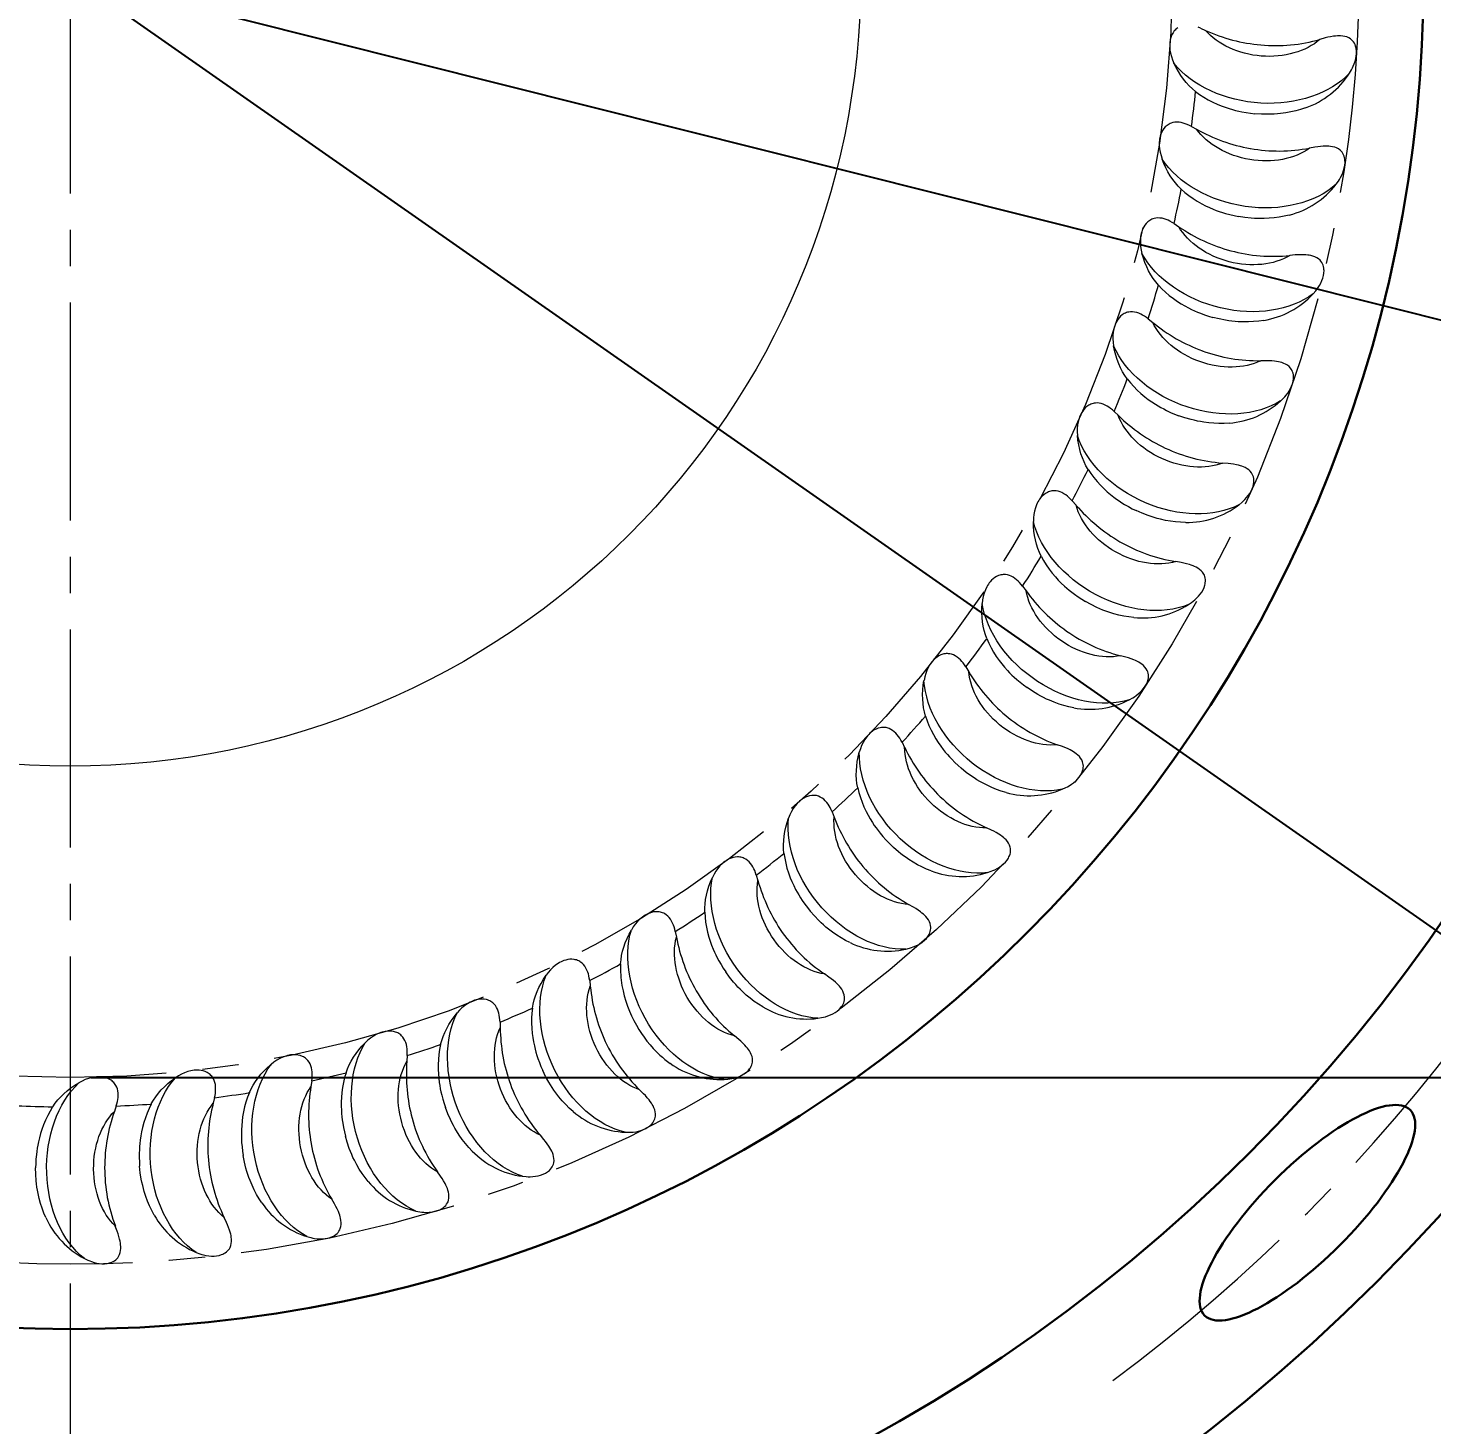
# Model space of a CAD drawing. Extents: x 89 to 624, y -17 to 440.
# Drawn here: x 232.79 to 266.6, y 142.29 to 175.93 of the extents above; entities that cross this region are included whole.
import ezdxf

# ---------------------------------------------------------------- set-up
doc = ezdxf.new("R2010")
doc.units = 0
doc.header["$LTSCALE"] = 7
doc.header["$MEASUREMENT"] = 0
doc.linetypes.add('CENTER2', pattern=[1.125, 0.75, -0.125, 0.125, -0.125])
doc.layers.get('0').update_dxf_attribs({"linetype": 'CONTINUOUS', "lineweight": 15})
for name, color, linetype, lineweight in [('1', 1, 'CENTER2', 15), ('3', 3, 'CONTINUOUS', 30), ('8', 253, 'CONTINUOUS', 15)]:
    doc.layers.add(name, color=color, linetype=linetype, lineweight=lineweight)
doc.styles.add('ITALICT', font='ITALICT.shx', dxfattribs={"width": 0.8, "height": 3})
doc.dimstyles.get("Standard").update_dxf_attribs({"dimtxt": 3, "dimasz": 3, "dimexe": 0.5, "dimexo": 0.5, "dimgap": 0.8, "dimtad": 1, "dimdsep": 46, "dimtxsty": 'ITALICT', "dimcen": 0.09, "dimazin": 2, "dimtfac": 1, "dimtmove": 0, "dimatfit": 3, "dimfxl": 1, "dimtolj": 1, "dimtzin": 0, "dimarcsym": 0})

# ---------------------------------------------------------------- blocks, each defined once
blk = doc.blocks.new('*D10')
at = {"color": 0, "lineweight": -2, "transparency": 16777216}
for p, q in [((234.307, 203.74), (314.622, 203.74)), ((314.122, 153.655), (314.122, 200.74)), ((234.307, 150.655), (314.622, 150.655))]:
    blk.add_line(p, q, dxfattribs=at)
at = {"color": 0, "transparency": 16777216}
for points in [[(313.622, 200.74), (314.622, 200.74), (314.122, 203.74)], [(313.622, 153.655), (314.622, 153.655), (314.122, 150.655)]]:
    blk.add_solid(points, dxfattribs=at)
at = {"color": 0, "transparency": 16777216, "insert": (311.822, 178.447), "char_height": 3, "attachment_point": 5, "rotation": 90, "style": 'ITALICT'}
blk.add_mtext('\\A1;53.1', dxfattribs=at)
blk = doc.blocks.new('*D46')
at = {"color": 0, "lineweight": -2, "transparency": 16777216}
for p, q in [((234.307, 253.197), (340.204, 253.197)), ((339.704, 250.197), (339.704, 104.197)), ((234.307, 101.197), (340.204, 101.197))]:
    blk.add_line(p, q, dxfattribs=at)
at = {"color": 0, "transparency": 16777216}
for points in [[(339.204, 250.197), (340.204, 250.197), (339.704, 253.197)], [(339.204, 104.197), (340.204, 104.197), (339.704, 101.197)]]:
    blk.add_solid(points, dxfattribs=at)
at = {"color": 0, "transparency": 16777216, "insert": (337.404, 177.197), "char_height": 3, "attachment_point": 5, "rotation": 90, "style": 'ITALICT'}
blk.add_mtext('\\A1;152', dxfattribs=at)
blk = doc.blocks.new('*D49')
at = {"color": 0, "lineweight": -2, "transparency": 16777216}
for p, q in [((233.807, 177.197), (289.087, 163.3)), ((306.788, 158.85), (291.997, 162.568))]:
    blk.add_line(p, q, dxfattribs=at)
at = {"color": 0, "transparency": 16777216}
blk.add_solid([(292.119, 163.053), (291.875, 162.084), (289.087, 163.3)], dxfattribs=at)
at = {"color": 0, "transparency": 16777216, "insert": (303.026, 162.167), "char_height": 3, "attachment_point": 5, "rotation": 345.8882, "style": 'ITALICT'}
blk.add_mtext('\\A1;R57', dxfattribs=at)
blk = doc.blocks.new('*D50')
at = {"color": 0, "lineweight": -2, "transparency": 16777216}
for p, q in [((233.807, 177.197), (288.098, 139.228)), ((309.376, 124.346), (290.556, 137.509))]:
    blk.add_line(p, q, dxfattribs=at)
blk.add_arc((233.807, 177.197), 66.25, 321.48913, 325.46446, dxfattribs=at)
at = {"color": 0, "transparency": 16777216}
blk.add_solid([(290.842, 137.919), (290.269, 137.099), (288.098, 139.228)], dxfattribs=at)
at = {"color": 0, "transparency": 16777216, "insert": (304.56, 130.521), "char_height": 3, "attachment_point": 5, "rotation": 325.032, "style": 'ITALICT'}
blk.add_mtext('\\A1;R66.25', dxfattribs=at)

msp = doc.modelspace()

# ---------------------------------------------------------------- linework, layer by layer
at = {"layer": '1'}
msp.add_line((233.807, 177.197), (233.807, 101.197), dxfattribs=at)
for radius in [31.037, 26.542]:
    msp.add_circle((233.807, 177.197), radius, dxfattribs=at)
for radius, start, end in [(57, 193.4627, 347.3297), (42.14, 306.5767, 323.4233)]:
    msp.add_arc((233.807, 177.197), radius, start, end, dxfattribs=at)
at = {"layer": '3'}
for radius in [44.5, 40.135, 32.6]:
    msp.add_circle((233.807, 177.197), radius, dxfattribs=at)
msp.add_ellipse((263.605, 147.4), major_axis=(-2.475, -2.475), ratio=0.316357, dxfattribs=at)
at = {"layer": '8', "ltscale": 0.003441}
for p, q in [((261.027, 175.93), (261.154, 175.875)), ((260.813, 173.562), (260.934, 173.496)), ((260.394, 171.222), (260.509, 171.146)), ((259.772, 168.928), (259.879, 168.842)), ((250.333, 155.531), (250.372, 155.399)), ((239.628, 150.577), (239.607, 150.441))]:
    msp.add_line(p, q, dxfattribs=at)
at = {"layer": '8', "ltscale": 0.003442}
for p, q in [((258.952, 166.696), (259.052, 166.601)), ((257.941, 164.545), (258.033, 164.441)), ((256.747, 162.489), (256.829, 162.379)), ((255.378, 160.546), (255.449, 160.429)), ((253.844, 158.73), (253.906, 158.606)), ((252.158, 157.053), (252.209, 156.925)), ((248.382, 154.173), (248.409, 154.038)), ((246.32, 152.99), (246.335, 152.853)), ((244.162, 151.992), (244.166, 151.854)), ((241.926, 151.185), (241.917, 151.048)), ((237.286, 150.171), (237.253, 150.037)), ((234.917, 149.97), (234.873, 149.84))]:
    msp.add_line(p, q, dxfattribs=at)
at = {"layer": '8'}
for points in [[(260.484, 175.938), (260.46, 175.921), (260.439, 175.903), (260.418, 175.883), (260.4, 175.862), (260.369, 175.818), (260.344, 175.773), (260.325, 175.726), (260.31, 175.68), (260.3, 175.632), (260.294, 175.596), (260.291, 175.56), (260.289, 175.52), (260.29, 175.481), (260.296, 175.401), (260.31, 175.322), (260.331, 175.242), (260.358, 175.163), (260.392, 175.083)], [(261.027, 175.93), (260.975, 175.95)], [(264.62, 174.846), (264.668, 174.927), (264.69, 174.97), (264.71, 175.013), (264.734, 175.072), (264.754, 175.132), (264.77, 175.193), (264.782, 175.255), (264.788, 175.318), (264.787, 175.38), (264.78, 175.44), (264.774, 175.469), (264.766, 175.497), (264.753, 175.532), (264.737, 175.566), (264.717, 175.597), (264.695, 175.624), (264.67, 175.649), (264.643, 175.67), (264.6, 175.696), (264.555, 175.716), (264.507, 175.73), (264.457, 175.738), (264.406, 175.743), (264.368, 175.743), (264.329, 175.742), (264.28, 175.738), (264.232, 175.732), (264.165, 175.721), (264.098, 175.707), (264.034, 175.691), (263.907, 175.657)], [(260.913, 174.404), (261.01, 174.332), (261.111, 174.266), (261.216, 174.204), (261.324, 174.147), (261.436, 174.096), (261.531, 174.057), (261.627, 174.021), (261.725, 173.989), (261.8, 173.967), (261.874, 173.947), (261.951, 173.928), (262.027, 173.912), (262.131, 173.893), (262.236, 173.878), (262.341, 173.866)], [(263.559, 174.008), (263.443, 173.969), (263.325, 173.936), (263.205, 173.909), (263.084, 173.887), (262.961, 173.871), (262.885, 173.863), (262.808, 173.858), (262.73, 173.854), (262.652, 173.853), (262.496, 173.856), (262.341, 173.866)], [(260.813, 173.562), (260.763, 173.587), (260.71, 173.61), (260.664, 173.627), (260.617, 173.642), (260.567, 173.654), (260.515, 173.662), (260.464, 173.665), (260.413, 173.662), (260.366, 173.654), (260.323, 173.641), (260.297, 173.63), (260.273, 173.618), (260.248, 173.603), (260.225, 173.587), (260.202, 173.568), (260.182, 173.549), (260.147, 173.508), (260.119, 173.465), (260.096, 173.421), (260.077, 173.375), (260.062, 173.329), (260.054, 173.293), (260.047, 173.258), (260.042, 173.219), (260.039, 173.179), (260.039, 173.1), (260.046, 173.019), (260.059, 172.938), (260.08, 172.857), (260.106, 172.774)], [(264.298, 172.169), (264.353, 172.246), (264.378, 172.286), (264.402, 172.328), (264.431, 172.384), (264.456, 172.442), (264.478, 172.502), (264.494, 172.563), (264.506, 172.625), (264.511, 172.686), (264.509, 172.747), (264.506, 172.776), (264.5, 172.805), (264.49, 172.842), (264.477, 172.876), (264.46, 172.909), (264.44, 172.938), (264.418, 172.965), (264.393, 172.988), (264.352, 173.018), (264.308, 173.042), (264.262, 173.06), (264.213, 173.073), (264.163, 173.081), (264.125, 173.085), (264.086, 173.087), (264.037, 173.088), (263.988, 173.086), (263.921, 173.081), (263.853, 173.073), (263.788, 173.063), (263.658, 173.039)], [(260.567, 172.052), (260.657, 171.972), (260.752, 171.897), (260.851, 171.827), (260.954, 171.761), (261.06, 171.7), (261.151, 171.652), (261.244, 171.608), (261.339, 171.568), (261.412, 171.539), (261.484, 171.513), (261.559, 171.488), (261.634, 171.465), (261.735, 171.437), (261.838, 171.413), (261.942, 171.392)], [(263.167, 171.427), (263.049, 171.399), (262.928, 171.376), (262.807, 171.359), (262.684, 171.348), (262.561, 171.343), (262.483, 171.342), (262.406, 171.343), (262.328, 171.346), (262.25, 171.352), (262.096, 171.368), (261.942, 171.392)], [(260.394, 171.222), (260.346, 171.251), (260.295, 171.279), (260.251, 171.3), (260.205, 171.319), (260.156, 171.336), (260.105, 171.348), (260.054, 171.355), (260.004, 171.357), (259.956, 171.353), (259.912, 171.344), (259.885, 171.335), (259.86, 171.325), (259.834, 171.312), (259.81, 171.298), (259.786, 171.282), (259.764, 171.264), (259.726, 171.226), (259.693, 171.186), (259.666, 171.144), (259.644, 171.1), (259.625, 171.055), (259.614, 171.021), (259.604, 170.986), (259.596, 170.947), (259.589, 170.908), (259.582, 170.829), (259.582, 170.748), (259.588, 170.666), (259.601, 170.583), (259.621, 170.499)], [(263.744, 169.531), (263.805, 169.603), (263.834, 169.641), (263.861, 169.68), (263.895, 169.733), (263.925, 169.789), (263.952, 169.847), (263.974, 169.906), (263.99, 169.967), (264.001, 170.028), (264.005, 170.088), (264.004, 170.118), (264.001, 170.147), (263.994, 170.184), (263.983, 170.22), (263.969, 170.254), (263.952, 170.285), (263.932, 170.313), (263.91, 170.339), (263.872, 170.372), (263.83, 170.399), (263.785, 170.421), (263.738, 170.438), (263.689, 170.451), (263.651, 170.459), (263.613, 170.464), (263.564, 170.469), (263.515, 170.471), (263.447, 170.472), (263.379, 170.47), (263.314, 170.465), (263.182, 170.454)], [(260.016, 169.739), (260.099, 169.652), (260.187, 169.569), (260.28, 169.49), (260.377, 169.415), (260.477, 169.345), (260.564, 169.29), (260.653, 169.238), (260.744, 169.189), (260.813, 169.155), (260.884, 169.122), (260.955, 169.091), (261.028, 169.062), (261.127, 169.025), (261.227, 168.992), (261.329, 168.962)], [(259.772, 168.928), (259.727, 168.961), (259.679, 168.993), (259.637, 169.018), (259.592, 169.041), (259.545, 169.062), (259.495, 169.078), (259.445, 169.09), (259.395, 169.096), (259.347, 169.096), (259.303, 169.091), (259.275, 169.085), (259.249, 169.077), (259.222, 169.066), (259.196, 169.054), (259.171, 169.04), (259.148, 169.024), (259.107, 168.99), (259.071, 168.953), (259.041, 168.913), (259.014, 168.872), (258.992, 168.829), (258.977, 168.795), (258.965, 168.761), (258.953, 168.723), (258.943, 168.685), (258.929, 168.607), (258.922, 168.527), (258.921, 168.444), (258.927, 168.36), (258.939, 168.275)], [(262.553, 168.89), (262.432, 168.872), (262.31, 168.86), (262.188, 168.854), (262.064, 168.854), (261.941, 168.859), (261.864, 168.865), (261.787, 168.873), (261.71, 168.883), (261.633, 168.895), (261.48, 168.925), (261.329, 168.962)], [(262.962, 166.951), (263.029, 167.017), (263.061, 167.052), (263.092, 167.089), (263.13, 167.14), (263.165, 167.193), (263.197, 167.248), (263.224, 167.305), (263.245, 167.363), (263.261, 167.423), (263.27, 167.483), (263.272, 167.513), (263.271, 167.542), (263.268, 167.58), (263.26, 167.616), (263.249, 167.651), (263.235, 167.683), (263.218, 167.714), (263.197, 167.741), (263.163, 167.777), (263.123, 167.808), (263.081, 167.834), (263.035, 167.855), (262.987, 167.873), (262.95, 167.883), (262.913, 167.892), (262.864, 167.901), (262.816, 167.908), (262.748, 167.914), (262.68, 167.918), (262.615, 167.919), (262.483, 167.919)], [(259.267, 167.483), (259.342, 167.389), (259.422, 167.299), (259.507, 167.212), (259.597, 167.129), (259.691, 167.051), (259.773, 166.988), (259.857, 166.929), (259.944, 166.872), (260.01, 166.832), (260.077, 166.793), (260.146, 166.756), (260.215, 166.72), (260.311, 166.675), (260.408, 166.633), (260.506, 166.595)], [(258.952, 166.696), (258.91, 166.733), (258.865, 166.769), (258.825, 166.798), (258.783, 166.825), (258.738, 166.849), (258.69, 166.87), (258.641, 166.886), (258.592, 166.896), (258.544, 166.901), (258.499, 166.899), (258.471, 166.896), (258.445, 166.89), (258.416, 166.882), (258.39, 166.873), (258.364, 166.86), (258.339, 166.847), (258.295, 166.817), (258.256, 166.782), (258.222, 166.746), (258.193, 166.707), (258.167, 166.665), (258.149, 166.633), (258.134, 166.6), (258.119, 166.564), (258.105, 166.527), (258.084, 166.45), (258.07, 166.371), (258.062, 166.289), (258.061, 166.205), (258.066, 166.118)], [(261.719, 166.416), (261.598, 166.409), (261.475, 166.408), (261.353, 166.412), (261.23, 166.423), (261.107, 166.439), (261.031, 166.451), (260.955, 166.466), (260.879, 166.483), (260.803, 166.501), (260.654, 166.544), (260.506, 166.595)], [(261.958, 164.449), (262.031, 164.509), (262.066, 164.541), (262.099, 164.575), (262.142, 164.622), (262.181, 164.672), (262.218, 164.724), (262.249, 164.779), (262.276, 164.835), (262.297, 164.893), (262.311, 164.952), (262.316, 164.982), (262.318, 165.011), (262.317, 165.049), (262.313, 165.086), (262.305, 165.122), (262.294, 165.155), (262.279, 165.186), (262.261, 165.216), (262.23, 165.255), (262.194, 165.289), (262.153, 165.318), (262.11, 165.344), (262.063, 165.365), (262.028, 165.379), (261.991, 165.391), (261.944, 165.404), (261.896, 165.415), (261.829, 165.427), (261.762, 165.437), (261.696, 165.444), (261.565, 165.455)], [(258.323, 165.301), (258.39, 165.201), (258.462, 165.104), (258.539, 165.01), (258.622, 164.92), (258.709, 164.833), (258.784, 164.764), (258.863, 164.697), (258.944, 164.634), (259.007, 164.588), (259.07, 164.543), (259.135, 164.5), (259.202, 164.459), (259.293, 164.405), (259.386, 164.355), (259.481, 164.308)], [(257.941, 164.545), (257.903, 164.585), (257.861, 164.625), (257.824, 164.657), (257.784, 164.687), (257.741, 164.716), (257.695, 164.741), (257.648, 164.761), (257.6, 164.776), (257.552, 164.784), (257.508, 164.787), (257.48, 164.785), (257.453, 164.782), (257.424, 164.777), (257.397, 164.769), (257.369, 164.76), (257.344, 164.748), (257.297, 164.722), (257.256, 164.691), (257.219, 164.658), (257.186, 164.621), (257.156, 164.583), (257.136, 164.552), (257.117, 164.521), (257.099, 164.486), (257.083, 164.45), (257.055, 164.375), (257.034, 164.297), (257.019, 164.216), (257.011, 164.133), (257.008, 164.046)], [(260.673, 164.024), (260.552, 164.028), (260.43, 164.037), (260.308, 164.053), (260.186, 164.074), (260.066, 164.1), (259.991, 164.119), (259.916, 164.141), (259.842, 164.164), (259.768, 164.189), (259.623, 164.245), (259.481, 164.308)], [(257.193, 163.21), (257.251, 163.104), (257.314, 163.001), (257.383, 162.901), (257.457, 162.804), (257.536, 162.71), (257.606, 162.635), (257.678, 162.561), (257.754, 162.491), (257.812, 162.439), (257.871, 162.39), (257.932, 162.341), (257.995, 162.294), (258.081, 162.233), (258.169, 162.175), (258.26, 162.12)], [(260.739, 162.044), (260.817, 162.098), (260.855, 162.127), (260.891, 162.157), (260.938, 162.201), (260.982, 162.247), (261.022, 162.295), (261.059, 162.347), (261.091, 162.401), (261.117, 162.457), (261.136, 162.515), (261.142, 162.544), (261.147, 162.573), (261.15, 162.61), (261.149, 162.647), (261.144, 162.684), (261.136, 162.718), (261.124, 162.751), (261.109, 162.781), (261.081, 162.823), (261.048, 162.86), (261.01, 162.893), (260.969, 162.922), (260.925, 162.947), (260.89, 162.964), (260.855, 162.979), (260.809, 162.996), (260.762, 163.012), (260.697, 163.03), (260.63, 163.045), (260.566, 163.058), (260.436, 163.081)], [(256.747, 162.489), (256.712, 162.533), (256.674, 162.577), (256.639, 162.612), (256.603, 162.645), (256.562, 162.677), (256.519, 162.706), (256.473, 162.731), (256.427, 162.749), (256.38, 162.762), (256.336, 162.768), (256.308, 162.769), (256.281, 162.769), (256.251, 162.766), (256.224, 162.761), (256.196, 162.753), (256.169, 162.744), (256.12, 162.722), (256.076, 162.695), (256.037, 162.665), (256.001, 162.632), (255.968, 162.596), (255.945, 162.567), (255.924, 162.537), (255.903, 162.504), (255.883, 162.47), (255.849, 162.398), (255.822, 162.322), (255.8, 162.243), (255.784, 162.16), (255.773, 162.074)], [(259.423, 161.733), (259.302, 161.747), (259.181, 161.767), (259.061, 161.793), (258.942, 161.825), (258.824, 161.862), (258.751, 161.887), (258.679, 161.915), (258.607, 161.944), (258.536, 161.976), (258.396, 162.044), (258.26, 162.12)], [(255.885, 161.225), (255.933, 161.115), (255.987, 161.006), (256.047, 160.901), (256.113, 160.798), (256.183, 160.697), (256.246, 160.616), (256.312, 160.537), (256.381, 160.459), (256.434, 160.403), (256.489, 160.349), (256.546, 160.295), (256.604, 160.242), (256.685, 160.174), (256.767, 160.109), (256.853, 160.046)], [(255.378, 160.546), (255.347, 160.593), (255.312, 160.639), (255.281, 160.677), (255.248, 160.714), (255.21, 160.749), (255.169, 160.782), (255.126, 160.81), (255.081, 160.833), (255.036, 160.849), (254.993, 160.86), (254.965, 160.863), (254.938, 160.865), (254.908, 160.864), (254.88, 160.862), (254.852, 160.857), (254.825, 160.85), (254.774, 160.832), (254.728, 160.81), (254.685, 160.783), (254.647, 160.753), (254.611, 160.72), (254.586, 160.693), (254.562, 160.665), (254.538, 160.634), (254.516, 160.602), (254.476, 160.533), (254.441, 160.46), (254.413, 160.383), (254.389, 160.302), (254.372, 160.217)], [(259.316, 159.755), (259.399, 159.801), (259.439, 159.827), (259.478, 159.854), (259.528, 159.893), (259.575, 159.935), (259.62, 159.98), (259.661, 160.028), (259.697, 160.079), (259.728, 160.133), (259.752, 160.189), (259.761, 160.217), (259.769, 160.245), (259.775, 160.283), (259.777, 160.32), (259.776, 160.356), (259.77, 160.391), (259.761, 160.425), (259.749, 160.457), (259.724, 160.501), (259.694, 160.541), (259.66, 160.577), (259.621, 160.609), (259.58, 160.638), (259.547, 160.658), (259.513, 160.676), (259.468, 160.697), (259.423, 160.716), (259.359, 160.74), (259.295, 160.761), (259.232, 160.78), (259.104, 160.814)], [(257.978, 159.559), (257.858, 159.584), (257.74, 159.614), (257.623, 159.651), (257.507, 159.693), (257.392, 159.74), (257.322, 159.771), (257.253, 159.805), (257.183, 159.841), (257.115, 159.879), (256.982, 159.959), (256.853, 160.046)], [(254.409, 159.362), (254.447, 159.247), (254.492, 159.135), (254.542, 159.024), (254.598, 158.916), (254.66, 158.81), (254.715, 158.723), (254.774, 158.639), (254.836, 158.556), (254.884, 158.495), (254.934, 158.436), (254.986, 158.377), (255.04, 158.32), (255.114, 158.245), (255.191, 158.173), (255.27, 158.103)], [(253.844, 158.73), (253.817, 158.779), (253.787, 158.828), (253.76, 158.869), (253.729, 158.908), (253.695, 158.947), (253.657, 158.983), (253.617, 159.014), (253.574, 159.041), (253.531, 159.061), (253.488, 159.075), (253.461, 159.082), (253.434, 159.086), (253.404, 159.088), (253.376, 159.087), (253.347, 159.085), (253.32, 159.081), (253.268, 159.067), (253.22, 159.049), (253.175, 159.026), (253.134, 158.999), (253.096, 158.969), (253.068, 158.945), (253.042, 158.919), (253.016, 158.89), (252.991, 158.86), (252.945, 158.795), (252.904, 158.725), (252.869, 158.651), (252.839, 158.573), (252.813, 158.49)], [(257.699, 157.598), (257.785, 157.637), (257.827, 157.659), (257.868, 157.683), (257.922, 157.717), (257.973, 157.755), (258.021, 157.796), (258.066, 157.84), (258.107, 157.888), (258.142, 157.939), (258.171, 157.992), (258.183, 158.019), (258.192, 158.047), (258.202, 158.084), (258.207, 158.121), (258.209, 158.157), (258.207, 158.192), (258.2, 158.227), (258.191, 158.259), (258.171, 158.305), (258.144, 158.348), (258.113, 158.387), (258.077, 158.422), (258.038, 158.455), (258.007, 158.477), (257.975, 158.499), (257.933, 158.523), (257.889, 158.546), (257.828, 158.576), (257.765, 158.602), (257.704, 158.626), (257.58, 158.671)], [(256.349, 157.52), (256.232, 157.555), (256.116, 157.596), (256.003, 157.642), (255.891, 157.694), (255.781, 157.75), (255.714, 157.788), (255.647, 157.828), (255.582, 157.87), (255.517, 157.913), (255.391, 158.005), (255.27, 158.103)], [(252.776, 157.634), (252.804, 157.517), (252.839, 157.401), (252.879, 157.286), (252.926, 157.173), (252.978, 157.062), (253.026, 156.971), (253.077, 156.882), (253.131, 156.794), (253.174, 156.729), (253.219, 156.666), (253.265, 156.603), (253.313, 156.541), (253.381, 156.46), (253.451, 156.381), (253.524, 156.305)], [(252.158, 157.053), (252.136, 157.105), (252.11, 157.157), (252.086, 157.199), (252.06, 157.241), (252.029, 157.283), (251.994, 157.322), (251.957, 157.357), (251.916, 157.387), (251.875, 157.411), (251.834, 157.429), (251.807, 157.438), (251.781, 157.444), (251.751, 157.449), (251.723, 157.451), (251.695, 157.451), (251.667, 157.449), (251.614, 157.44), (251.564, 157.426), (251.518, 157.407), (251.474, 157.384), (251.433, 157.358), (251.404, 157.336), (251.376, 157.313), (251.347, 157.286), (251.319, 157.258), (251.268, 157.197), (251.222, 157.131), (251.18, 157.06), (251.143, 156.985), (251.111, 156.905)], [(255.9, 155.59), (255.989, 155.622), (256.033, 155.64), (256.076, 155.66), (256.132, 155.69), (256.186, 155.723), (256.238, 155.76), (256.287, 155.8), (256.331, 155.844), (256.371, 155.891), (256.404, 155.942), (256.418, 155.968), (256.43, 155.995), (256.443, 156.031), (256.452, 156.067), (256.457, 156.103), (256.457, 156.138), (256.454, 156.173), (256.447, 156.206), (256.431, 156.254), (256.409, 156.299), (256.381, 156.34), (256.349, 156.378), (256.313, 156.414), (256.284, 156.44), (256.253, 156.463), (256.213, 156.492), (256.172, 156.519), (256.113, 156.553), (256.054, 156.585), (255.995, 156.614), (255.875, 156.67)], [(254.548, 155.63), (254.435, 155.675), (254.323, 155.726), (254.214, 155.782), (254.107, 155.843), (254.003, 155.909), (253.939, 155.953), (253.876, 155.998), (253.814, 156.046), (253.754, 156.095), (253.636, 156.197), (253.524, 156.305)], [(250.333, 155.531), (250.315, 155.584), (250.294, 155.638), (250.274, 155.682), (250.251, 155.727), (250.224, 155.77), (250.193, 155.812), (250.158, 155.851), (250.121, 155.884), (250.082, 155.912), (250.042, 155.933), (250.016, 155.944), (249.991, 155.953), (249.962, 155.96), (249.934, 155.964), (249.905, 155.967), (249.877, 155.968), (249.824, 155.963), (249.773, 155.953), (249.726, 155.938), (249.68, 155.919), (249.637, 155.897), (249.606, 155.878), (249.576, 155.857), (249.545, 155.833), (249.515, 155.807), (249.458, 155.751), (249.406, 155.69), (249.359, 155.623), (249.315, 155.551), (249.276, 155.474)], [(250.999, 156.055), (251.017, 155.936), (251.041, 155.818), (251.072, 155.7), (251.108, 155.583), (251.15, 155.468), (251.19, 155.373), (251.233, 155.28), (251.279, 155.187), (251.316, 155.119), (251.355, 155.052), (251.396, 154.986), (251.439, 154.92), (251.499, 154.833), (251.562, 154.749), (251.628, 154.666)], [(248.382, 154.173), (248.368, 154.227), (248.352, 154.283), (248.336, 154.329), (248.317, 154.375), (248.294, 154.421), (248.267, 154.466), (248.236, 154.507), (248.201, 154.544), (248.165, 154.575), (248.127, 154.599), (248.102, 154.612), (248.077, 154.623), (248.05, 154.633), (248.022, 154.64), (247.994, 154.645), (247.966, 154.648), (247.912, 154.648), (247.861, 154.643), (247.812, 154.632), (247.765, 154.617), (247.721, 154.598), (247.688, 154.582), (247.656, 154.564), (247.623, 154.543), (247.591, 154.52), (247.53, 154.469), (247.473, 154.412), (247.419, 154.35), (247.37, 154.282), (247.324, 154.208)], [(249.091, 154.637), (249.098, 154.517), (249.112, 154.397), (249.132, 154.277), (249.158, 154.158), (249.191, 154.039), (249.222, 153.941), (249.256, 153.844), (249.295, 153.748), (249.326, 153.677), (249.358, 153.607), (249.393, 153.537), (249.43, 153.468), (249.483, 153.376), (249.538, 153.287), (249.597, 153.199)], [(252.589, 153.905), (252.48, 153.959), (252.374, 154.019), (252.27, 154.085), (252.169, 154.155), (252.07, 154.23), (252.011, 154.279), (251.952, 154.33), (251.895, 154.382), (251.838, 154.436), (251.731, 154.548), (251.628, 154.666)], [(253.933, 153.747), (254.024, 153.77), (254.069, 153.785), (254.114, 153.801), (254.173, 153.826), (254.23, 153.854), (254.284, 153.886), (254.336, 153.922), (254.385, 153.962), (254.428, 154.006), (254.466, 154.053), (254.482, 154.078), (254.496, 154.104), (254.512, 154.138), (254.524, 154.174), (254.532, 154.209), (254.536, 154.244), (254.536, 154.279), (254.532, 154.313), (254.52, 154.362), (254.501, 154.408), (254.477, 154.452), (254.448, 154.493), (254.416, 154.532), (254.389, 154.56), (254.361, 154.586), (254.323, 154.618), (254.285, 154.648), (254.229, 154.687), (254.172, 154.724), (254.116, 154.759), (254.002, 154.824)], [(246.32, 152.99), (246.311, 153.046), (246.3, 153.102), (246.288, 153.15), (246.273, 153.197), (246.254, 153.245), (246.231, 153.292), (246.203, 153.336), (246.172, 153.375), (246.138, 153.409), (246.103, 153.437), (246.079, 153.452), (246.056, 153.465), (246.029, 153.477), (246.002, 153.487), (245.974, 153.494), (245.947, 153.5), (245.893, 153.505), (245.842, 153.504), (245.792, 153.497), (245.744, 153.486), (245.698, 153.472), (245.664, 153.458), (245.631, 153.443), (245.596, 153.425), (245.562, 153.405), (245.497, 153.359), (245.435, 153.308), (245.376, 153.25), (245.321, 153.187), (245.269, 153.118)], [(250.488, 152.356), (250.384, 152.42), (250.283, 152.489), (250.185, 152.564), (250.09, 152.643), (249.999, 152.726), (249.944, 152.78), (249.89, 152.835), (249.837, 152.893), (249.786, 152.951), (249.688, 153.073), (249.597, 153.199)], [(251.812, 152.082), (251.905, 152.098), (251.952, 152.108), (251.998, 152.12), (252.058, 152.14), (252.117, 152.163), (252.175, 152.19), (252.23, 152.221), (252.281, 152.257), (252.328, 152.297), (252.37, 152.341), (252.388, 152.364), (252.405, 152.389), (252.424, 152.421), (252.439, 152.456), (252.45, 152.49), (252.456, 152.525), (252.459, 152.56), (252.458, 152.594), (252.451, 152.644), (252.436, 152.691), (252.416, 152.737), (252.391, 152.781), (252.362, 152.822), (252.337, 152.852), (252.312, 152.881), (252.277, 152.916), (252.241, 152.949), (252.19, 152.993), (252.136, 153.035), (252.083, 153.074), (251.975, 153.15)], [(244.162, 151.992), (244.159, 152.048), (244.152, 152.105), (244.144, 152.154), (244.134, 152.202), (244.119, 152.252), (244.1, 152.3), (244.076, 152.346), (244.049, 152.388), (244.018, 152.425), (243.985, 152.456), (243.963, 152.473), (243.941, 152.488), (243.915, 152.502), (243.889, 152.514), (243.862, 152.524), (243.835, 152.532), (243.782, 152.542), (243.731, 152.545), (243.681, 152.543), (243.632, 152.536), (243.585, 152.526), (243.55, 152.515), (243.515, 152.503), (243.479, 152.488), (243.444, 152.471), (243.374, 152.431), (243.308, 152.385), (243.245, 152.333), (243.184, 152.275), (243.127, 152.21)], [(244.941, 152.326), (244.928, 152.206), (244.92, 152.086), (244.919, 151.964), (244.924, 151.842), (244.935, 151.72), (244.949, 151.618), (244.966, 151.516), (244.988, 151.415), (245.006, 151.34), (245.026, 151.265), (245.048, 151.19), (245.072, 151.116), (245.108, 151.016), (245.147, 150.918), (245.189, 150.821)], [(241.926, 151.185), (241.927, 151.241), (241.926, 151.299), (241.922, 151.348), (241.916, 151.397), (241.905, 151.448), (241.891, 151.498), (241.871, 151.546), (241.848, 151.59), (241.82, 151.629), (241.79, 151.663), (241.77, 151.682), (241.748, 151.699), (241.724, 151.715), (241.7, 151.729), (241.673, 151.742), (241.647, 151.752), (241.596, 151.766), (241.545, 151.774), (241.495, 151.776), (241.446, 151.774), (241.397, 151.767), (241.362, 151.76), (241.326, 151.751), (241.289, 151.739), (241.252, 151.725), (241.18, 151.692), (241.11, 151.652), (241.042, 151.605), (240.977, 151.552), (240.913, 151.493)], [(249.555, 150.608), (249.649, 150.616), (249.696, 150.622), (249.743, 150.63), (249.805, 150.644), (249.866, 150.662), (249.925, 150.684), (249.983, 150.711), (250.037, 150.742), (250.088, 150.777), (250.133, 150.818), (250.153, 150.839), (250.172, 150.862), (250.193, 150.893), (250.211, 150.926), (250.225, 150.96), (250.235, 150.994), (250.241, 151.028), (250.243, 151.062), (250.24, 151.112), (250.23, 151.161), (250.213, 151.208), (250.192, 151.254), (250.167, 151.298), (250.145, 151.33), (250.122, 151.361), (250.091, 151.398), (250.058, 151.435), (250.01, 151.483), (249.961, 151.53), (249.911, 151.573), (249.81, 151.658)], [(239.628, 150.577), (239.634, 150.633), (239.638, 150.69), (239.639, 150.739), (239.636, 150.789), (239.63, 150.84), (239.62, 150.891), (239.605, 150.941), (239.585, 150.987), (239.561, 151.028), (239.534, 151.064), (239.516, 151.085), (239.496, 151.104), (239.473, 151.122), (239.45, 151.138), (239.425, 151.153), (239.4, 151.165), (239.35, 151.184), (239.299, 151.196), (239.25, 151.203), (239.201, 151.205), (239.152, 151.203), (239.116, 151.199), (239.08, 151.192), (239.041, 151.184), (239.003, 151.173), (238.929, 151.146), (238.855, 151.113), (238.784, 151.072), (238.714, 151.025), (238.646, 150.972)], [(242.731, 151.45), (242.707, 151.332), (242.689, 151.213), (242.678, 151.092), (242.672, 150.97), (242.673, 150.847), (242.677, 150.744), (242.686, 150.642), (242.698, 150.539), (242.709, 150.462), (242.723, 150.386), (242.739, 150.309), (242.756, 150.233), (242.783, 150.131), (242.814, 150.03), (242.847, 149.93)], [(237.286, 150.171), (237.297, 150.226), (237.305, 150.283), (237.31, 150.332), (237.312, 150.381), (237.311, 150.433), (237.305, 150.485), (237.295, 150.535), (237.279, 150.583), (237.259, 150.627), (237.235, 150.665), (237.218, 150.687), (237.2, 150.707), (237.179, 150.728), (237.157, 150.746), (237.134, 150.762), (237.11, 150.777), (237.061, 150.8), (237.012, 150.817), (236.964, 150.827), (236.915, 150.834), (236.866, 150.836), (236.83, 150.835), (236.793, 150.832), (236.754, 150.827), (236.715, 150.819), (236.639, 150.799), (236.563, 150.772), (236.488, 150.738), (236.414, 150.697), (236.342, 150.65)], [(245.921, 149.837), (245.83, 149.918), (245.742, 150.004), (245.659, 150.094), (245.579, 150.188), (245.504, 150.286), (245.459, 150.349), (245.415, 150.413), (245.373, 150.478), (245.333, 150.545), (245.258, 150.681), (245.189, 150.821)], [(234.917, 149.97), (234.933, 150.024), (234.946, 150.08), (234.956, 150.128), (234.962, 150.178), (234.965, 150.229), (234.964, 150.282), (234.958, 150.333), (234.946, 150.382), (234.93, 150.427), (234.91, 150.467), (234.895, 150.491), (234.878, 150.512), (234.859, 150.535), (234.839, 150.554), (234.817, 150.573), (234.794, 150.59), (234.748, 150.617), (234.701, 150.638), (234.653, 150.653), (234.605, 150.663), (234.557, 150.669), (234.521, 150.672), (234.484, 150.672), (234.445, 150.67), (234.405, 150.666), (234.327, 150.653), (234.249, 150.632), (234.172, 150.605), (234.095, 150.571), (234.019, 150.53)], [(240.453, 150.771), (240.419, 150.655), (240.391, 150.537), (240.369, 150.418), (240.353, 150.297), (240.342, 150.175), (240.338, 150.072), (240.337, 149.969), (240.341, 149.866), (240.345, 149.788), (240.352, 149.711), (240.361, 149.633), (240.372, 149.556), (240.39, 149.452), (240.412, 149.348), (240.436, 149.246)], [(238.125, 150.292), (238.081, 150.18), (238.042, 150.065), (238.01, 149.948), (237.983, 149.829), (237.962, 149.708), (237.949, 149.606), (237.939, 149.503), (237.934, 149.4), (237.932, 149.323), (237.932, 149.245), (237.934, 149.167), (237.938, 149.089), (237.947, 148.984), (237.959, 148.879), (237.975, 148.774)], [(247.177, 149.337), (247.272, 149.336), (247.319, 149.338), (247.367, 149.343), (247.43, 149.351), (247.492, 149.364), (247.553, 149.381), (247.613, 149.402), (247.67, 149.428), (247.723, 149.459), (247.772, 149.495), (247.794, 149.515), (247.814, 149.536), (247.838, 149.565), (247.859, 149.596), (247.876, 149.629), (247.889, 149.661), (247.898, 149.695), (247.903, 149.729), (247.904, 149.779), (247.898, 149.829), (247.886, 149.877), (247.869, 149.924), (247.847, 149.971), (247.828, 150.004), (247.808, 150.037), (247.78, 150.077), (247.751, 150.117), (247.707, 150.169), (247.662, 150.219), (247.617, 150.267), (247.523, 150.36)], [(233.387, 149.951), (233.324, 149.848), (233.267, 149.742), (233.214, 149.632), (233.167, 149.519), (233.126, 149.404), (233.095, 149.306), (233.068, 149.207), (233.044, 149.106), (233.029, 149.03), (233.015, 148.954), (233.004, 148.876), (232.994, 148.799), (232.985, 148.693), (232.979, 148.588), (232.976, 148.482)], [(235.763, 150.018), (235.71, 149.91), (235.661, 149.799), (235.619, 149.685), (235.582, 149.569), (235.551, 149.45), (235.528, 149.35), (235.51, 149.249), (235.495, 149.146), (235.487, 149.069), (235.48, 148.992), (235.475, 148.914), (235.473, 148.836), (235.472, 148.73), (235.475, 148.625), (235.482, 148.519)], [(243.49, 148.886), (243.406, 148.974), (243.327, 149.067), (243.251, 149.164), (243.18, 149.265), (243.114, 149.369), (243.074, 149.435), (243.037, 149.503), (243.001, 149.572), (242.966, 149.642), (242.903, 149.784), (242.847, 149.93)], [(240.986, 148.149), (240.91, 148.245), (240.839, 148.345), (240.772, 148.448), (240.71, 148.554), (240.653, 148.664), (240.62, 148.733), (240.588, 148.804), (240.558, 148.876), (240.53, 148.949), (240.479, 149.096), (240.436, 149.246)], [(244.698, 148.278), (244.792, 148.269), (244.84, 148.267), (244.887, 148.267), (244.951, 148.27), (245.014, 148.277), (245.077, 148.288), (245.138, 148.304), (245.197, 148.325), (245.253, 148.352), (245.304, 148.383), (245.328, 148.401), (245.35, 148.42), (245.377, 148.447), (245.4, 148.477), (245.42, 148.507), (245.435, 148.539), (245.447, 148.572), (245.455, 148.605), (245.461, 148.655), (245.459, 148.705), (245.451, 148.754), (245.438, 148.803), (245.421, 148.85), (245.405, 148.886), (245.388, 148.92), (245.363, 148.963), (245.337, 149.004), (245.299, 149.06), (245.258, 149.115), (245.217, 149.166), (245.132, 149.267)], [(238.427, 147.634), (238.36, 147.736), (238.297, 147.842), (238.24, 147.95), (238.188, 148.062), (238.14, 148.176), (238.113, 148.248), (238.088, 148.321), (238.064, 148.395), (238.042, 148.47), (238.005, 148.621), (237.975, 148.774)], [(233.223, 147.281), (233.174, 147.393), (233.132, 147.508), (233.094, 147.625), (233.062, 147.744), (233.035, 147.864), (233.02, 147.94), (233.008, 148.017), (232.998, 148.094), (232.99, 148.171), (232.979, 148.327), (232.976, 148.482)], [(235.832, 147.344), (235.774, 147.452), (235.722, 147.562), (235.674, 147.675), (235.632, 147.791), (235.594, 147.909), (235.573, 147.983), (235.555, 148.058), (235.538, 148.134), (235.522, 148.21), (235.498, 148.364), (235.482, 148.519)], [(242.136, 147.439), (242.229, 147.421), (242.276, 147.415), (242.324, 147.411), (242.387, 147.409), (242.451, 147.41), (242.514, 147.416), (242.576, 147.427), (242.637, 147.443), (242.695, 147.464), (242.749, 147.491), (242.774, 147.507), (242.798, 147.524), (242.827, 147.549), (242.853, 147.575), (242.875, 147.605), (242.893, 147.635), (242.908, 147.666), (242.919, 147.699), (242.929, 147.748), (242.931, 147.798), (242.928, 147.848), (242.919, 147.897), (242.906, 147.946), (242.893, 147.983), (242.879, 148.018), (242.859, 148.063), (242.836, 148.107), (242.803, 148.166), (242.767, 148.223), (242.731, 148.278), (242.655, 148.386)], [(239.511, 146.826), (239.602, 146.801), (239.649, 146.791), (239.695, 146.782), (239.758, 146.774), (239.822, 146.77), (239.885, 146.771), (239.948, 146.776), (240.01, 146.786), (240.07, 146.803), (240.126, 146.825), (240.153, 146.838), (240.178, 146.853), (240.209, 146.875), (240.237, 146.9), (240.261, 146.927), (240.282, 146.955), (240.299, 146.985), (240.313, 147.017), (240.327, 147.065), (240.334, 147.114), (240.335, 147.164), (240.331, 147.214), (240.322, 147.265), (240.313, 147.302), (240.301, 147.339), (240.285, 147.385), (240.267, 147.431), (240.238, 147.492), (240.208, 147.553), (240.176, 147.611), (240.11, 147.725)], [(234.151, 146.297), (234.236, 146.256), (234.28, 146.238), (234.324, 146.222), (234.385, 146.203), (234.447, 146.188), (234.51, 146.178), (234.572, 146.172), (234.635, 146.171), (234.697, 146.177), (234.756, 146.189), (234.784, 146.198), (234.812, 146.208), (234.846, 146.224), (234.878, 146.244), (234.907, 146.266), (234.932, 146.29), (234.955, 146.317), (234.974, 146.346), (234.996, 146.391), (235.011, 146.438), (235.021, 146.487), (235.025, 146.537), (235.025, 146.588), (235.022, 146.626), (235.018, 146.665), (235.01, 146.713), (234.999, 146.761), (234.982, 146.827), (234.963, 146.892), (234.942, 146.954), (234.896, 147.078)], [(236.842, 146.445), (236.931, 146.411), (236.976, 146.397), (237.022, 146.385), (237.084, 146.371), (237.147, 146.362), (237.21, 146.357), (237.274, 146.356), (237.336, 146.362), (237.397, 146.372), (237.455, 146.39), (237.483, 146.401), (237.509, 146.414), (237.542, 146.433), (237.572, 146.455), (237.599, 146.48), (237.622, 146.506), (237.642, 146.534), (237.658, 146.565), (237.676, 146.611), (237.688, 146.66), (237.693, 146.71), (237.693, 146.76), (237.688, 146.811), (237.682, 146.849), (237.674, 146.886), (237.662, 146.934), (237.648, 146.981), (237.625, 147.045), (237.6, 147.108), (237.573, 147.168), (237.517, 147.287)]]:
    msp.add_lwpolyline(points, dxfattribs=at)
msp.add_circle((233.807, 177.197), 19.042, dxfattribs=at)
msp.add_circle((233.807, 177.197), 19.042, dxfattribs=at)
for centre, radius, start, end in [((262.846, 179.583), 4.076, 245.47, 264.9279), ((262.833, 179.442), 3.935, 264.9285, 285.8352), ((262.886, 175.953), 2.057, 289.0714, 327.4463), ((233.807, 177.197), 27.25, 352.3335, 354.1159), ((262.943, 177.043), 4.076, 240.47, 259.9279), ((262.919, 176.904), 3.935, 259.9285, 280.8352), ((262.667, 173.423), 2.057, 284.0714, 322.4463), ((233.807, 177.197), 27.25, 347.3335, 349.1159), ((262.819, 174.504), 4.076, 235.47, 254.9279), ((262.782, 174.368), 3.935, 254.9285, 275.8352), ((233.807, 177.197), 27.25, 342.3335, 344.1159), ((262.228, 170.922), 2.057, 279.0714, 317.4463), ((262.474, 171.986), 4.076, 230.47, 249.9279), ((262.425, 171.853), 3.935, 249.9285, 270.8352), ((233.807, 177.197), 27.25, 337.3335, 339.1159), ((261.573, 168.469), 2.057, 274.0714, 312.4463), ((261.911, 169.507), 4.076, 225.47, 244.9279), ((261.851, 169.379), 3.935, 244.9285, 265.8352), ((233.807, 177.197), 27.25, 332.3335, 334.1159), ((261.133, 167.087), 4.076, 220.47, 239.9279), ((260.707, 166.082), 2.057, 269.0714, 307.4463), ((261.063, 166.965), 3.935, 239.9285, 260.8352), ((233.807, 177.197), 27.25, 327.3335, 329.1159), ((260.148, 164.744), 4.076, 215.47, 234.9279), ((259.636, 163.78), 2.057, 264.0714, 302.4463), ((260.067, 164.629), 3.935, 234.9285, 255.8352), ((233.807, 177.197), 27.25, 322.3335, 324.1159), ((258.963, 162.496), 4.076, 210.47, 229.9279), ((258.368, 161.58), 2.057, 259.0714, 297.4463), ((233.807, 177.197), 27.25, 317.3335, 319.1159), ((258.872, 162.388), 3.935, 229.9285, 250.8352), ((257.586, 160.359), 4.076, 205.47, 224.9279), ((233.807, 177.197), 27.25, 312.3335, 314.1159), ((256.914, 159.499), 2.057, 254.0714, 292.4463), ((257.486, 160.26), 3.935, 224.9285, 245.8352), ((256.028, 158.351), 4.076, 200.47, 219.9279), ((233.807, 177.197), 27.25, 307.3335, 309.1159), ((255.919, 158.26), 3.935, 219.9285, 240.8352), ((255.283, 157.553), 2.057, 249.0714, 287.4463), ((254.301, 156.486), 4.076, 195.47, 214.9279), ((233.807, 177.197), 27.25, 302.3335, 304.1159), ((252.417, 154.779), 4.076, 190.47, 209.9279), ((254.185, 156.405), 3.935, 214.9285, 235.8352), ((253.489, 155.756), 2.057, 244.0714, 282.4463), ((233.807, 177.197), 27.25, 297.3335, 299.1159), ((249.424, 153.274), 2.361, 177.1533, 189.8876), ((250.393, 153.242), 4.076, 185.47, 204.9279), ((250.01, 153.388), 2.958, 190.1151, 209.8864), ((252.295, 154.708), 3.935, 209.9285, 230.8352), ((233.807, 177.197), 27.25, 292.3335, 294.1159), ((251.546, 154.122), 2.057, 239.0714, 277.4463), ((248.242, 151.888), 4.076, 180.47, 199.9279), ((250.015, 153.36), 2.949, 209.3677, 227.2005), ((250.265, 153.183), 3.935, 204.9285, 225.8352), ((233.807, 177.197), 27.25, 287.3335, 289.1159), ((249.705, 153.043), 2.505, 227.4756, 234.7499), ((245.981, 150.726), 4.076, 175.47, 194.9279), ((249.467, 152.664), 2.057, 234.0714, 272.4463), ((233.807, 177.197), 27.25, 282.3335, 284.1159), ((248.109, 151.84), 3.935, 199.9285, 220.8352), ((233.807, 177.197), 27.25, 277.3335, 279.1159), ((243.627, 149.766), 4.076, 170.47, 189.9279), ((233.807, 177.197), 27.25, 267.3335, 269.1159), ((238.715, 148.477), 4.076, 160.47, 179.9279), ((233.807, 177.197), 27.25, 272.3335, 274.1159), ((241.199, 149.014), 4.076, 165.47, 184.9279), ((247.269, 151.392), 2.057, 229.0714, 267.4463), ((245.845, 150.69), 3.935, 194.9285, 215.8352), ((243.488, 149.741), 3.935, 189.9285, 210.8352), ((244.969, 150.317), 2.057, 224.0714, 262.4463), ((238.574, 148.477), 3.935, 179.9285, 200.8352), ((241.059, 149.002), 3.935, 184.9285, 205.8352), ((242.584, 149.447), 2.057, 219.0714, 257.4463), ((240.131, 148.787), 2.057, 214.0714, 252.4463), ((235.102, 148.121), 2.057, 204.0714, 242.4463), ((237.631, 148.344), 2.057, 209.0714, 247.4463)]:
    msp.add_arc(centre, radius, start, end, dxfattribs=at)
at = {"layer": '8', "extrusion": (0, 0, -1)}
for centre, major_axis, ratio, start_param, end_param in [((262.578, 176.441), (1.674, -0.146), 0.707107, 0.593866, 2.523935), ((262.721, 177.762), (-1.468, -3.557), 0.605982, 0.168126, 0.506697), ((262.529, 175.877), (2.471, -0.216), 0.707107, 0.50268, 2.550753), ((262.403, 173.936), (1.654, -0.292), 0.707107, 0.593866, 2.523935), ((262.66, 175.239), (-1.772, -3.415), 0.605982, 0.168126, 0.506697), ((262.304, 173.379), (2.442, -0.431), 0.707107, 0.50268, 2.550753), ((262.009, 171.456), (1.623, -0.435), 0.707107, 0.593866, 2.523935), ((262.38, 172.732), (-2.063, -3.248), 0.605982, 0.168126, 0.506697), ((261.863, 170.91), (2.395, -0.642), 0.707107, 0.50268, 2.550753), ((261.402, 169.02), (1.579, -0.575), 0.707107, 0.593866, 2.523935), ((261.882, 170.259), (-2.338, -3.056), 0.605982, 0.168126, 0.506697), ((261.208, 168.488), (2.33, -0.848), 0.707107, 0.50268, 2.550753), ((260.584, 166.646), (1.523, -0.71), 0.707107, 0.593866, 2.523935), ((261.171, 167.839), (-2.596, -2.84), 0.605982, 0.168126, 0.506697), ((260.345, 166.133), (2.248, -1.048), 0.707107, 0.50268, 2.550753), ((259.563, 164.352), (1.455, -0.84), 0.707107, 0.593866, 2.523935), ((260.251, 165.489), (-2.834, -2.603), 0.605982, 0.168126, 0.506697), ((259.28, 163.863), (2.148, -1.24), 0.707107, 0.50268, 2.550753), ((258.345, 162.157), (1.376, -0.964), 0.707107, 0.593866, 2.523935), ((259.13, 163.229), (-3.05, -2.346), 0.605982, 0.168126, 0.506697), ((258.021, 161.693), (2.031, -1.422), 0.707107, 0.50268, 2.550753), ((256.941, 160.075), (1.287, -1.08), 0.707107, 0.593866, 2.523935), ((257.816, 161.075), (-3.243, -2.072), 0.605982, 0.168126, 0.506697), ((256.577, 159.642), (1.9, -1.594), 0.707107, 0.50268, 2.550753), ((255.361, 158.124), (1.188, -1.188), 0.707107, 0.593866, 2.523935), ((256.319, 159.044), (-3.411, -1.781), 0.605982, 0.168126, 0.506697), ((254.961, 157.724), (1.754, -1.754), 0.707107, 0.50268, 2.550753), ((254.652, 157.151), (-3.553, -1.477), 0.605982, 0.168126, 0.506697), ((253.183, 155.955), (1.594, -1.9), 0.707107, 0.50268, 2.550753), ((253.616, 156.318), (1.08, -1.287), 0.707107, 0.593866, 2.523935), ((252.825, 155.411), (-3.668, -1.162), 0.605982, 0.168126, 0.506697), ((251.258, 154.347), (1.422, -2.031), 0.707107, 0.50268, 2.550753), ((251.721, 154.671), (0.964, -1.376), 0.707107, 0.593866, 2.523935), ((250.854, 153.836), (-3.756, -0.838), 0.605982, 0.168126, 0.506697), ((249.2, 152.913), (1.24, -2.148), 0.707107, 0.50268, 2.550753), ((249.69, 153.196), (0.84, -1.455), 0.707107, 0.593866, 2.523935), ((248.753, 152.439), (-3.814, -0.507), 0.605982, 0.168126, 0.506697), ((247.025, 151.664), (1.048, -2.248), 0.707107, 0.50268, 2.550753), ((247.537, 151.903), (0.71, -1.523), 0.707107, 0.593866, 2.523935), ((246.538, 151.231), (-3.844, -0.173), 0.605982, 0.168126, 0.506697), ((244.749, 150.609), (0.848, -2.33), 0.707107, 0.50268, 2.550753), ((245.281, 150.803), (0.575, -1.579), 0.707107, 0.593866, 2.523935), ((244.227, 150.22), (-3.844, 0.163), 0.605982, 0.168126, 0.506697), ((242.39, 149.757), (0.642, -2.395), 0.707107, 0.50268, 2.550753), ((239.966, 149.113), (0.431, -2.442), 0.707107, 0.50268, 2.550753), ((241.836, 149.415), (-3.816, 0.497), 0.605982, 0.168126, 0.506697), ((242.936, 149.903), (0.435, -1.623), 0.707107, 0.593866, 2.523935), ((234.995, 148.47), (0, -2.48), 0.707107, 0.50268, 2.550753), ((236.89, 148.443), (-3.671, 1.152), 0.605982, 0.168126, 0.506697), ((237.495, 148.683), (0.216, -2.471), 0.707107, 0.50268, 2.550753), ((239.384, 148.821), (-3.758, 0.828), 0.605982, 0.168126, 0.506697), ((240.523, 149.211), (0.292, -1.654), 0.707107, 0.593866, 2.523935), ((235.561, 148.47), (0, -1.68), 0.707107, 0.593866, 2.523935), ((238.058, 148.732), (0.146, -1.674), 0.707107, 0.593866, 2.523935)]:
    msp.add_ellipse(centre, major_axis=major_axis, ratio=ratio, start_param=start_param, end_param=end_param, dxfattribs=at)

# ---------------------------------------------------------------- dimensions: what is measured, and where the dimension line sits
dim = msp.add_aligned_dim(p1=(233.807, 253.197), p2=(233.807, 101.197), distance=105.896, dimstyle='Standard')
dim.commit()
dim.dimension.update_dxf_attribs({"geometry": '*D46', "text_midpoint": (337.404, 177.197)})
dim = msp.add_linear_dim(base=(314.122, 203.74), p1=(233.807, 150.655), p2=(233.807, 203.74), angle=90, dimstyle='Standard', override={"dimdec": 1})
dim.commit()
dim.dimension.update_dxf_attribs({"geometry": '*D10', "text_midpoint": (314.122, 178.447), "dimtype": 160})
for mpoint, picture, middle in [((289.087, 163.3), '*D49', (302.466, 159.937)), ((288.098, 139.228), '*D50', (303.242, 128.636))]:
    dim = msp.add_radius_dim(center=(233.807, 177.197), mpoint=mpoint, dimstyle='Standard')
    dim.commit()
    dim.dimension.update_dxf_attribs({"geometry": picture, "text_midpoint": middle, "dimtype": 164})

doc.saveas('drawing.dxf')
